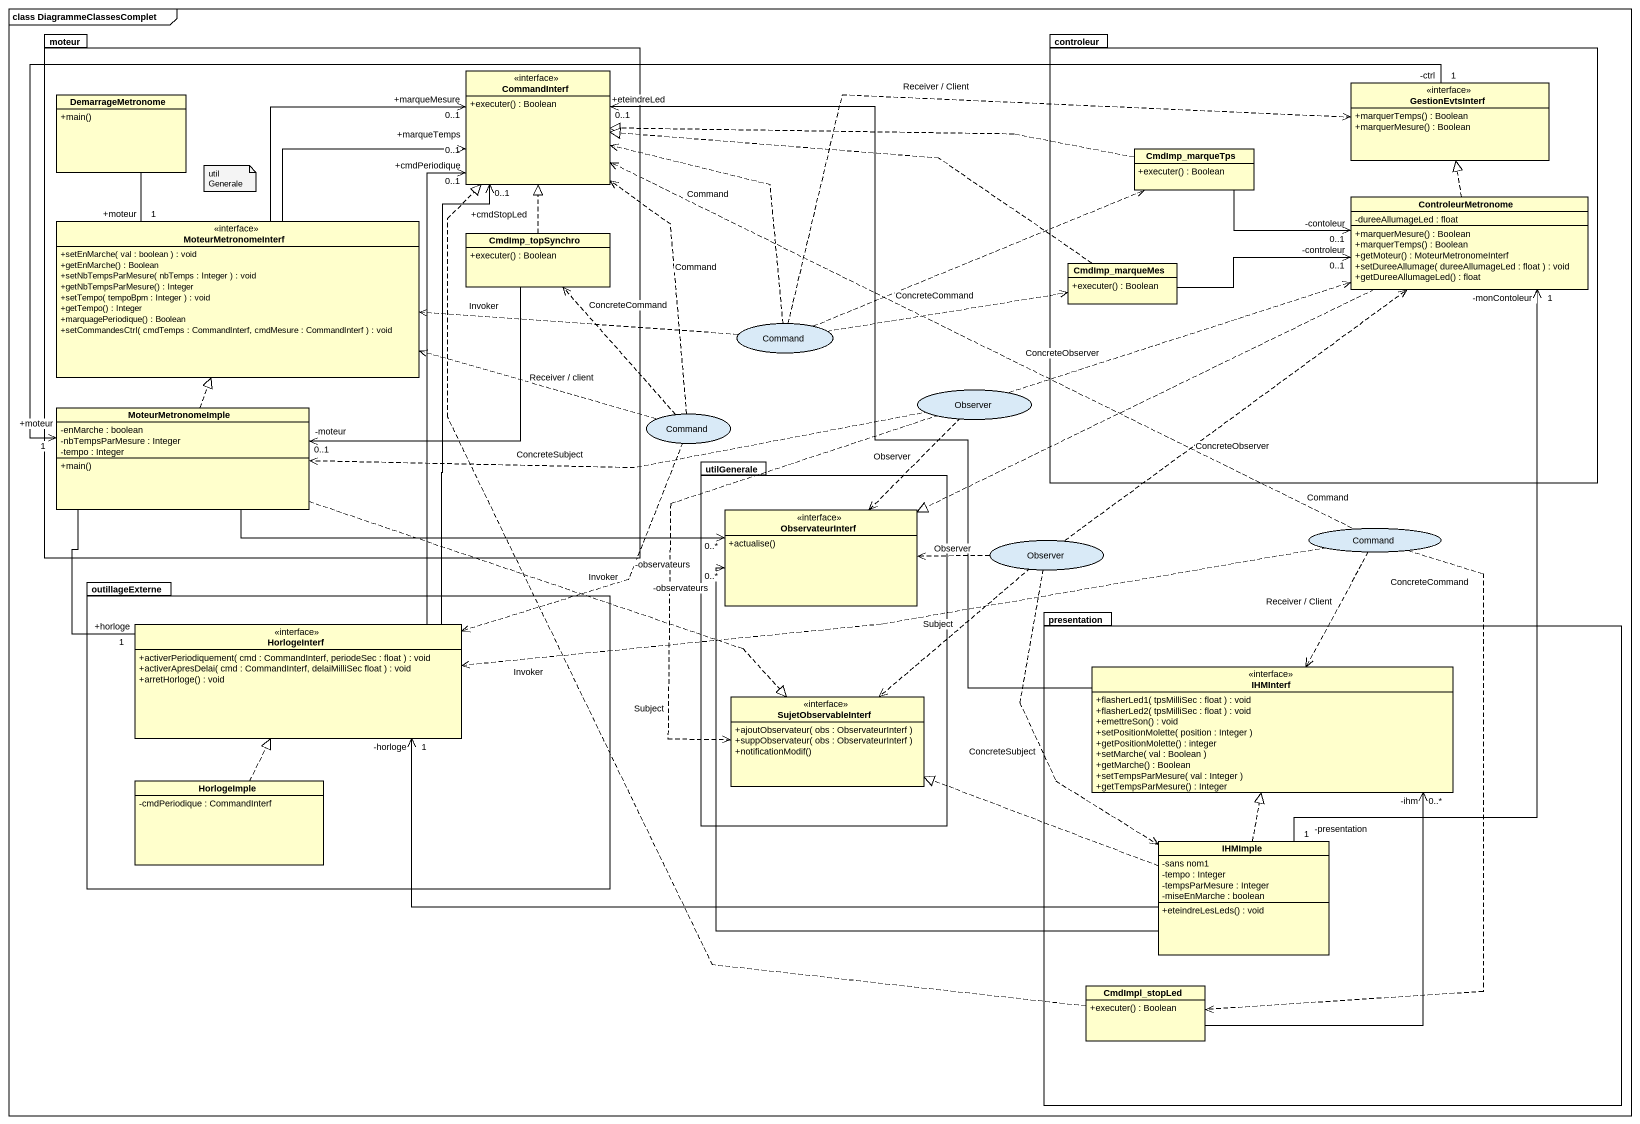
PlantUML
@startuml
mainframe class DiagrammeClassesComplet
allowmixing
hide circle
hide empty members
skinparam classAttributeIconSize 0
package moteur {
  interface CommandInterf {
    +executer() : Boolean
  }
  class DemarrageMetronome {
    +main()
  }
  interface MoteurMetronomeInterf {
    +setEnMarche( val : boolean ) : void
    +getEnMarche() : Boolean
    +setNbTempsParMesure( nbTemps : Integer ) : void
    +getNbTempsParMesure() : Integer
    +setTempo( tempoBpm : Integer ) : void
    +getTempo() : Integer
    +marquagePeriodique() : Boolean
    +setCommandesCtrl( cmdTemps : CommandInterf, cmdMesure : CommandInterf ) : void
  }
  class CmdImp_topSynchro {
    +executer() : Boolean
  }
  class MoteurMetronomeImple {
    -enMarche : boolean
    -nbTempsParMesure : Integer
    -tempo : Integer
    +main()
  }
}
package controleur {
  interface GestionEvtsInterf {
    +marquerTemps() : Boolean
    +marquerMesure() : Boolean
  }
  class CmdImp_marqueTps {
    +executer() : Boolean
  }
  class ControleurMetronome {
    -dureeAllumageLed : float
    +marquerMesure() : Boolean
    +marquerTemps() : Boolean
    +getMoteur() : MoteurMetronomeInterf
    +setDureeAllumage( dureeAllumageLed : float ) : void
    +getDureeAllumageLed() : float
  }
  class CmdImp_marqueMes {
    +executer() : Boolean
  }
}
usecase Command
usecase Observer
usecase "Command" as Command_2
package utilGenerale {
  interface ObservateurInterf {
    +actualise()
  }
  interface SujetObservableInterf {
    +ajoutObservateur( obs : ObservateurInterf )
    +suppObservateur( obs : ObservateurInterf )
    +notificationModif()
  }
}
usecase "Observer" as Observer_2
usecase "Command" as Command_3
package outillageExterne {
  interface HorlogeInterf {
    +activerPeriodiquement( cmd : CommandInterf, periodeSec : float ) : void
    +activerApresDelai( cmd : CommandInterf, delaiMilliSec float ) : void
    +arretHorloge() : void
  }
  class HorlogeImple {
    -cmdPeriodique : CommandInterf
  }
}
package presentation {
  interface IHMInterf {
    +flasherLed1( tpsMilliSec : float ) : void
    +flasherLed2( tpsMilliSec : float ) : void
    +emettreSon() : void
    +setPositionMolette( position : Integer )
    +getPositionMolette() : integer
    +setMarche( val : Boolean )
    +getMarche() : Boolean
    +setTempsParMesure( val : Integer )
    +getTempsParMesure() : Integer
  }
  class IHMImple {
    -sans nom1
    -tempo : Integer
    -tempsParMesure : Integer
    -miseEnMarche : boolean
    +eteindreLesLeds() : void
  }
  class CmdImpl_stopLed {
    +executer() : Boolean
  }
}
GestionEvtsInterf "-ctrl\n1" -left-> "+moteur\n1" MoteurMetronomeImple
DemarrageMetronome -- "1\n+moteur" MoteurMetronomeInterf
CmdImp_marqueTps .left.|> CommandInterf
CmdImp_marqueTps -right-> "0..1\n-contoleur" ControleurMetronome
ControleurMetronome .up.|> GestionEvtsInterf
ControleurMetronome .left.|> ObservateurInterf
MoteurMetronomeInterf -right-> "0..1\n+marqueTemps" CommandInterf
MoteurMetronomeInterf -right-> "0..1\n+marqueMesure" CommandInterf
CmdImp_topSynchro .up.|> CommandInterf
CmdImp_topSynchro -left-> "0..1\n-moteur" MoteurMetronomeImple
CmdImp_marqueMes .left.|> CommandInterf
CmdImp_marqueMes -right-> "0..1\n-controleur" ControleurMetronome
Command .up.> CommandInterf : Command
Command .right.> GestionEvtsInterf : Receiver / Client
Command .right.> CmdImp_marqueTps : ConcreteCommand
Command .left.> MoteurMetronomeInterf : Invoker
Command .right.> CmdImp_marqueMes
Observer .right.> ControleurMetronome : ConcreteObserver
Observer .left.> MoteurMetronomeImple : ConcreteSubject
Observer ..> ObservateurInterf : Observer
Observer ..> SujetObservableInterf : Subject
MoteurMetronomeImple .up.|> MoteurMetronomeInterf
MoteurMetronomeImple -right-> "0..*\n-observateurs" ObservateurInterf
MoteurMetronomeImple -- "1\n+horloge" HorlogeInterf
MoteurMetronomeImple .right.|> SujetObservableInterf
Command_2 .up.> CommandInterf : Command
Command_2 .left.> MoteurMetronomeInterf : Receiver / client
Command_2 .up.> CmdImp_topSynchro : ConcreteCommand
Command_2 ..> HorlogeInterf : Invoker
Observer_2 .up.> ControleurMetronome : ConcreteObserver
Observer_2 .left.> ObservateurInterf : Observer
Observer_2 ..> SujetObservableInterf : Subject
Observer_2 ..> IHMImple : ConcreteSubject
Command_3 .left.> CommandInterf : Command
Command_3 .left.> HorlogeInterf : Invoker
Command_3 ..> IHMInterf : Receiver / Client
Command_3 ..> CmdImpl_stopLed : ConcreteCommand
HorlogeInterf -up-> "0..1\n+cmdPeriodique" CommandInterf
HorlogeInterf -up-> "0..1\n+cmdStopLed" CommandInterf
IHMInterf -up-> "+eteindreLed\n0..1" CommandInterf
HorlogeImple .up.|> HorlogeInterf
IHMImple "-presentation\n1" -up-> "-monContoleur\n1" ControleurMetronome
IHMImple -up-> "0..*\n-observateurs" ObservateurInterf
IHMImple -left-> "-horloge\n1" HorlogeInterf
IHMImple .up.|> IHMInterf
IHMImple .left.|> SujetObservableInterf
CmdImpl_stopLed .up.|> CommandInterf
CmdImpl_stopLed -up-> "0..*\n-ihm" IHMInterf
note as N1
  utilGenerale
end note
@enduml
